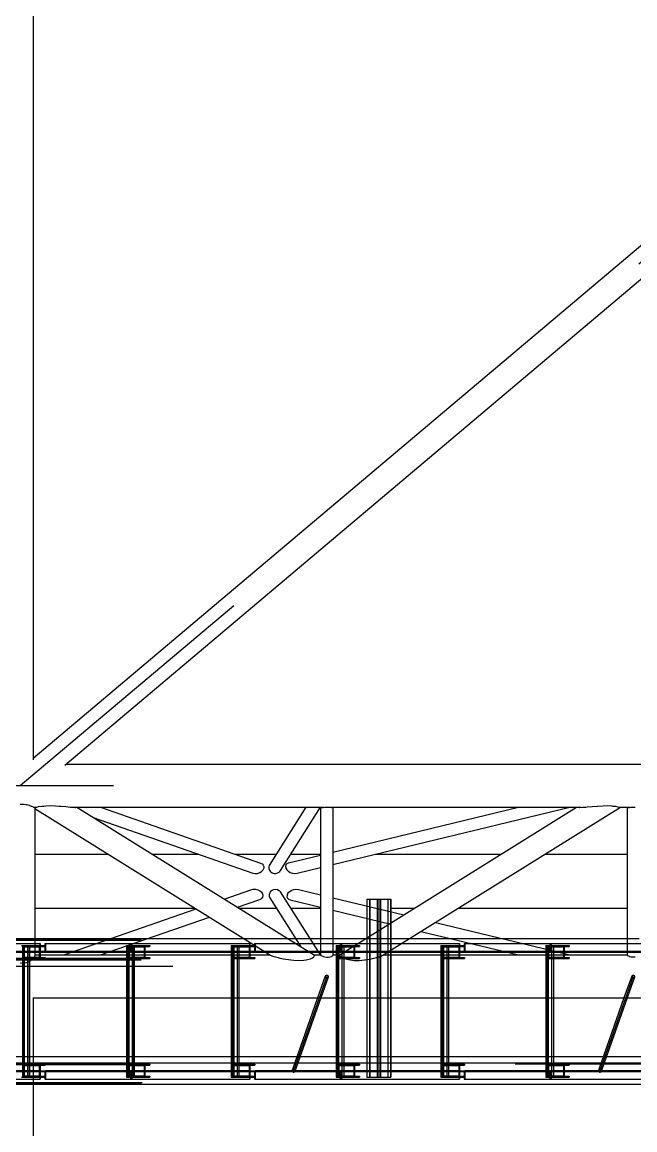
# Model space of a CAD drawing. Header units: millimetres. Extents: x 150209.93 to 150215.05, y 136675.65 to 136679.93.
# Drawn here: x 150213.9636 to 150214.0792, y 136676.4358 to 136676.6449 of the extents above; entities that cross this region are included whole.
import ezdxf

# ---------------------------------------------------------------- set-up
doc = ezdxf.new("R2010")
doc.units = ezdxf.units.MM
doc.header["$LTSCALE"] = 0.25
for name, pattern in [('CENTER', [50.8, 31.75, -6.35, 6.35, -6.35]), ('XKITLINE00', [0]), ('XKITLINE02', [4, 2, -2]), ('XKITLINE03', [6, 3, -1, 1, -1])]:
    doc.linetypes.add(name, pattern=pattern)

# ---------------------------------------------------------------- blocks, each defined once
blk = doc.blocks.new('çatıı')
at = {"color": 8, "linetype": 'CENTER'}
for p, q in [((26903.1, 5810.3), (25173.6, 4350.3)), ((26261.4, 4350.3), (24815.9, 4350.3))]:
    blk.add_line(p, q, dxfattribs=at)
at = {"color": 8, "linetype": 'XKITLINE00'}
for p, q in [((25185.8, 5784.5), (25185.8, 4374.8)), ((25185.8, 4376.5), (26019.4, 5080.3)), ((25215.7, 4369.9), (26038.3, 5064.3)), ((25216.5, 4370.6), (26261.4, 4370.6)), ((25173.6, 4333), (25176.6, 4333.1)), ((25176.6, 4333.1), (25179.2, 4332.7)), ((25179.2, 4332.7), (25179.5, 4332.7)), ((25179.5, 4332.7), (25182.1, 4332)), ((25182.1, 4332), (25184, 4331.2)), ((25184, 4331.2), (25184.3, 4331.1)), ((25184.3, 4331.1), (25185.9, 4330.4)), ((25185.9, 4330.4), (25186.2, 4330.2)), ((25186.2, 4330.2), (25186.9, 4330)), ((25186.9, 4330), (25188.7, 4330.2)), ((25186.9, 4329.9), (25187.2, 4329)), ((25187.2, 4329), (25187.3, 4328.9)), ((25187.3, 4328.9), (25409.7, 4190.4)), ((25187.3, 4328.9), (25187.3, 4189.9)), ((25188.7, 4330.2), (25189.2, 4330.2)), ((25189.2, 4330.2), (25190.9, 4330.7)), ((25190.9, 4330.7), (25194, 4331.1)), ((25194, 4331.1), (25196, 4331.2)), ((25196, 4331.2), (25197.7, 4331.4)), ((25197.7, 4331.4), (25201.9, 4331.6)), ((25201.9, 4331.6), (25206.8, 4331.5)), ((25206.8, 4331.5), (25210.3, 4331.2)), ((25210.3, 4331.2), (25211.8, 4331.1)), ((25211.8, 4331.1), (25216.5, 4330.7)), ((25216.5, 4330.7), (25220.9, 4330.2)), ((25220.9, 4330.2), (25220.9, 4330.2)), ((25220.9, 4330.2), (25224, 4330)), ((25224, 4330), (25225.4, 4329.9)), ((25224.5, 4330), (25460, 4330)), ((25224.9, 4329.9), (25225.1, 4330)), ((25225.1, 4330), (25225.2, 4330)), ((25225.4, 4329.9), (25226, 4329.9)), ((25226, 4329.9), (25226.1, 4330)), ((25226.9, 4330), (25451.1, 4190.3)), ((25249.2, 4330), (25400.1, 4277.4)), ((25443.1, 4330), (25408.5, 4275.2)), ((25456.6, 4330), (25418.8, 4270.3)), ((25457, 4330), (25457, 4190.5)), ((25457.9, 4330), (25458.1, 4329.9)), ((25458.1, 4329.9), (25458.9, 4329.9)), ((25458.4, 4330), (25459.1, 4329.9)), ((25458.9, 4329.9), (25459.3, 4329.9)), ((25459.3, 4329.9), (25460.9, 4330)), ((25460.9, 4330), (25462.7, 4330.1)), ((25462.7, 4330.1), (25464.5, 4330.1)), ((25464.5, 4330.1), (25466, 4330)), ((25466, 4330), (25467.3, 4329.9)), ((25466.7, 4330), (25702.7, 4330)), ((25467.3, 4329.9), (25467.6, 4329.9)), ((25467.4, 4329.9), (25467.7, 4330)), ((25467.6, 4329.9), (25468.1, 4330)), ((25468.1, 4330), (25468.2, 4330)), ((25468.4, 4287.6), (25643.6, 4330)), ((25468.4, 4275.9), (25692.1, 4330)), ((25468.4, 4330), (25468.4, 4190.2)), ((25474.6, 4190.5), (25698.5, 4330)), ((25515.1, 4190.1), (25739.8, 4330)), ((25700.4, 4330), (25701.2, 4329.9)), ((25701.2, 4329.9), (25701.4, 4329.9)), ((25701.4, 4329.9), (25704.3, 4330.1)), ((25701.4, 4330), (25701.9, 4329.9)), ((25704.3, 4330.1), (25707, 4330.2)), ((25707, 4330.2), (25708.3, 4330.4)), ((25708.3, 4330.4), (25713.2, 4330.9)), ((25713.2, 4330.9), (25718, 4331.2)), ((25718, 4331.2), (25718.2, 4331.2)), ((25718.2, 4331.2), (25723.4, 4331.5)), ((25723.4, 4331.5), (25728, 4331.6)), ((25728, 4331.6), (25731.8, 4331.3)), ((25731.8, 4331.3), (25732.4, 4331.2)), ((25732.4, 4331.2), (25735, 4331)), ((25735, 4331), (25737.2, 4330.5)), ((25737.2, 4330.5), (25737.9, 4330.2)), ((25737.9, 4330.2), (25738.8, 4330.1)), ((25738.8, 4330.1), (25739.6, 4329.9)), ((25739.3, 4330), (25749.1, 4330)), ((25739.6, 4329.9), (25739.8, 4330)), ((25746.1, 4330), (25746.1, 4190.5)), ((25747, 4330), (25747.2, 4329.9)), ((25747.2, 4329.9), (25748, 4329.9)), ((25747.5, 4330), (25748.2, 4329.9)), ((25748, 4329.9), (25748.4, 4329.9)), ((25748.4, 4329.9), (25750, 4330)), ((25750, 4330), (25751.8, 4330.1)), ((25751.8, 4330.1), (25753.6, 4330.1)), ((25242.4, 4320.3), (25393, 4267.8)), ((25187.3, 4285.7), (25256.7, 4285.7)), ((25298, 4285.7), (25341.8, 4285.7)), ((25376.5, 4285.7), (25415.1, 4285.7)), ((25400.1, 4277.4), (25401.7, 4276.7)), ((25401.7, 4276.7), (25401.8, 4276.6)), ((25401.8, 4276.6), (25402.9, 4275.5)), ((25425, 4276.6), (25424.2, 4275.7)), ((25425.1, 4276.8), (25425, 4276.6)), ((25425.1, 4276.8), (25426.6, 4277.5)), ((25426.6, 4277.5), (25457, 4284.9)), ((25428.6, 4285.7), (25457, 4285.7)), ((25508.8, 4285.7), (25627.4, 4285.7)), ((25668.7, 4285.7), (25746.1, 4285.7)), ((25393, 4267.8), (25395.2, 4267.5)), ((25395.2, 4267.5), (25397.5, 4267.6)), ((25397.5, 4267.6), (25399.5, 4268.3)), ((25399.5, 4268.3), (25401.3, 4269.4)), ((25401.5, 4269.7), (25401.3, 4269.4)), ((25402.6, 4270.8), (25401.5, 4269.7)), ((25403.3, 4272.4), (25402.6, 4270.8)), ((25402.9, 4275.5), (25403.4, 4274)), ((25403.4, 4274), (25403.3, 4273.3)), ((25403.3, 4273.3), (25403.3, 4272.4)), ((25408.5, 4275.2), (25408.1, 4273.8)), ((25408.1, 4273.8), (25408.1, 4273.3)), ((25408.1, 4273.3), (25408.2, 4272.1)), ((25408.2, 4272.1), (25408.8, 4270.6)), ((25408.8, 4270.6), (25409.4, 4269.7)), ((25409.4, 4269.7), (25409.9, 4269.2)), ((25409.9, 4269.2), (25411.3, 4268.1)), ((25411.3, 4268.1), (25413, 4267.5)), ((25413, 4267.5), (25414.7, 4267.5)), ((25414.7, 4267.5), (25416.4, 4268)), ((25416.4, 4268), (25417.8, 4268.9)), ((25418.4, 4269.7), (25417.8, 4268.9)), ((25418.8, 4270.3), (25418.4, 4269.7)), ((25424.2, 4275.7), (25423.9, 4274.2)), ((25423.9, 4274.2), (25424.1, 4273.3)), ((25424.1, 4273.3), (25424.2, 4272.7)), ((25424.2, 4272.7), (25425.1, 4271)), ((25425.1, 4271), (25426.4, 4269.7)), ((25426.4, 4269.7), (25426.5, 4269.6)), ((25426.5, 4269.6), (25428.2, 4268.4)), ((25428.2, 4268.4), (25430.3, 4267.7)), ((25430.3, 4267.7), (25432.6, 4267.5)), ((25432.6, 4267.5), (25434.7, 4267.8)), ((25434.7, 4267.8), (25457, 4273.1)), ((25366, 4243.3), (25391.2, 4252.1)), ((25391.2, 4252.1), (25393.3, 4252.6)), ((25393.3, 4252.6), (25395.6, 4252.6)), ((25395.6, 4252.6), (25397.8, 4252.1)), ((25397.8, 4252.1), (25399.7, 4251.1)), ((25399.7, 4251.1), (25400.5, 4250.4)), ((25400.5, 4250.4), (25401.2, 4249.8)), ((25401.2, 4249.8), (25402.2, 4248.2)), ((25402.2, 4245.1), (25401.2, 4243.9)), ((25402.2, 4248.2), (25402.4, 4246.8)), ((25402.4, 4246.6), (25402.2, 4245.1)), ((25402.4, 4246.8), (25402.4, 4246.6)), ((25408.9, 4249.2), (25408.4, 4247.6)), ((25408.4, 4247.6), (25408.4, 4246.8)), ((25408.4, 4246.8), (25408.4, 4246.1)), ((25408.4, 4246.1), (25409, 4244.6)), ((25409.7, 4250.4), (25408.9, 4249.2)), ((25409.8, 4250.7), (25409.7, 4250.4)), ((25409.8, 4250.7), (25411.2, 4251.8)), ((25411.2, 4251.8), (25412.8, 4252.5)), ((25412.8, 4252.5), (25414.6, 4252.7)), ((25414.6, 4252.7), (25416.3, 4252.3)), ((25416.3, 4252.3), (25417.8, 4251.5)), ((25417.8, 4251.5), (25418.8, 4250.4)), ((25418.8, 4250.4), (25418.9, 4250.2)), ((25418.9, 4250.2), (25456.6, 4190.6)), ((25425.4, 4246.8), (25425.2, 4245.6)), ((25425.2, 4245.6), (25425.6, 4244.3)), ((25426.1, 4248.8), (25425.4, 4247.1)), ((25425.4, 4247.1), (25425.4, 4246.8)), ((25427.5, 4250.2), (25426.1, 4248.8)), ((25427.5, 4250.2), (25427.8, 4250.4)), ((25427.8, 4250.4), (25429.3, 4251.5)), ((25429.3, 4251.5), (25431.4, 4252.3)), ((25431.4, 4252.3), (25433.7, 4252.7)), ((25433.7, 4252.7), (25436, 4252.5)), ((25436, 4252.5), (25457, 4247.4)), ((25187.3, 4234.9), (25338.3, 4234.9)), ((25378.5, 4235.6), (25399.7, 4243)), ((25379.6, 4234.9), (25415.1, 4234.9)), ((25399.7, 4243), (25400.8, 4243.6)), ((25400.8, 4243.6), (25401.2, 4243.9)), ((25409, 4244.6), (25438.2, 4198.4)), ((25425.6, 4244.3), (25426.3, 4243.6)), ((25426.3, 4243.6), (25426.7, 4243.2)), ((25426.7, 4243.2), (25428.3, 4242.6)), ((25428.3, 4242.6), (25457, 4235.7)), ((25428.6, 4234.9), (25457, 4234.9)), ((25468.4, 4244.6), (25535.5, 4228.4)), ((25523.1, 4234.9), (25545.8, 4234.9)), ((25587.1, 4234.9), (25746.1, 4234.9)), ((25214.6, 4190.6), (25339.6, 4234.1)), ((25249.2, 4190.6), (25352, 4226.4)), ((25468.4, 4232.9), (25521.9, 4220)), ((25565.2, 4221.2), (25692.1, 4190.6)), ((25551.6, 4212.8), (25643.6, 4190.6)), ((25173.6, 4183.1), (25176.6, 4182.9)), ((25176.6, 4182.9), (25179.1, 4183.5)), ((25179.1, 4183.5), (25179.5, 4183.6)), ((25179.5, 4183.6), (25182.1, 4184.6)), ((25182.1, 4184.6), (25184, 4186)), ((25184, 4186), (25184.3, 4186.1)), ((25184.3, 4186.1), (25185.9, 4187.6)), ((25186.2, 4188), (25185.9, 4187.6)), ((25186.9, 4188.9), (25186.2, 4188)), ((25187.1, 4189.5), (25186.9, 4188.9)), ((25187.3, 4189.9), (25187.1, 4189.5)), ((25187.3, 4190.6), (25409.4, 4190.6)), ((25409.7, 4190.4), (25409.8, 4190.4)), ((25409.8, 4190.4), (25410.8, 4189.8)), ((25410.8, 4189.8), (25412, 4189.5)), ((25412, 4189.5), (25413.2, 4189.1)), ((25413.2, 4189.1), (25416.8, 4188.2)), ((25416.8, 4188.2), (25417.5, 4188)), ((25417.5, 4188), (25421.5, 4187.1)), ((25421.5, 4187.1), (25426.5, 4186.3)), ((25426.5, 4186.3), (25429, 4186)), ((25429, 4186), (25431.8, 4185.6)), ((25431.8, 4185.6), (25436.8, 4185.4)), ((25436.8, 4185.4), (25441.1, 4185.6)), ((25441.1, 4185.6), (25443.4, 4186)), ((25443.4, 4186), (25444.6, 4186.2)), ((25444.6, 4186.2), (25447.5, 4187)), ((25447.5, 4187), (25449.3, 4188)), ((25449.3, 4188), (25450.6, 4188.9)), ((25450.8, 4189.5), (25450.6, 4188.9)), ((25450.7, 4190.6), (25457, 4190.6)), ((25450.8, 4189.5), (25451.2, 4189.7)), ((25451.1, 4190.3), (25451.2, 4189.7)), ((25457, 4190.5), (25457.1, 4190.4)), ((25457.1, 4190.4), (25457.3, 4190.2)), ((25457.3, 4190.2), (25458.1, 4189.7)), ((25458.1, 4189.7), (25458.9, 4189.5)), ((25458.9, 4189.5), (25459.3, 4189.3)), ((25459.3, 4189.3), (25460.9, 4188.9)), ((25460.9, 4188.9), (25462.7, 4188.6)), ((25462.7, 4188.6), (25464.5, 4188.6)), ((25464.5, 4188.6), (25466, 4188.9)), ((25466, 4188.9), (25467.3, 4189.3)), ((25467.3, 4189.3), (25467.6, 4189.5)), ((25467.6, 4189.5), (25468.1, 4189.8)), ((25468.4, 4190.2), (25468.1, 4189.8)), ((25468.4, 4190.6), (25474.7, 4190.6)), ((25474.6, 4190.5), (25474.9, 4190.4)), ((25474.9, 4190.4), (25474.9, 4190.2)), ((25474.9, 4190.2), (25475.8, 4189.6)), ((25475.8, 4189.6), (25475.9, 4189.5)), ((25475.9, 4189.5), (25477.1, 4188.7)), ((25477.1, 4188.7), (25478.7, 4188.1)), ((25478.7, 4188.1), (25479.2, 4187.7)), ((25479.2, 4187.7), (25481.7, 4186.7)), ((25481.7, 4186.7), (25484.9, 4186.1)), ((25484.9, 4186.1), (25485.1, 4186)), ((25485.1, 4186), (25488.9, 4185.5)), ((25488.9, 4185.5), (25493.4, 4185.5)), ((25493.4, 4185.5), (25498.3, 4185.9)), ((25498.3, 4185.9), (25499.3, 4186.1)), ((25499.3, 4186.1), (25503.1, 4186.6)), ((25503.1, 4186.6), (25507.6, 4187.5)), ((25507.6, 4187.5), (25509.6, 4188.1)), ((25509.6, 4188.1), (25511.3, 4188.5)), ((25511.3, 4188.5), (25514, 4189.4)), ((25514.2, 4189.5), (25515.1, 4190.1)), ((25515.9, 4190.6), (25746.1, 4190.6)), ((25746.1, 4190.5), (25746.2, 4190.4)), ((25746.2, 4190.4), (25746.4, 4190.2)), ((25746.4, 4190.2), (25747.2, 4189.8)), ((25747.2, 4189.8), (25748, 4189.5)), ((25748, 4189.5), (25748.4, 4189.3)), ((25748.4, 4189.3), (25750, 4188.9)), ((25750, 4188.9), (25751.8, 4188.7)), ((25751.8, 4188.7), (25753.6, 4188.7)), ((25185.5, 4150), (26261.3, 4150)), ((25185.8, 4150), (25185.8, 2729.5))]:
    blk.add_line(p, q, dxfattribs=at)
at = {"color": 116, "linetype": 'XKITLINE02', "true_color": 0x136734}
for p, q in [((25500.5, 4243.4), (25503.3, 4243.4)), ((25500.5, 4243.4), (25500.5, 4225.2)), ((25500.7, 4243.4), (25500.7, 4225.1)), ((25503.2, 4236.2), (25503.2, 4224.5)), ((25503.3, 4236.2), (25503.3, 4224.5)), ((25510.2, 4243.4), (25510.2, 4075.4)), ((25510.9, 4243.4), (25510.9, 4075.4)), ((25512.8, 4243.4), (25512.8, 4075.4)), ((25513.4, 4243.4), (25513.4, 4075.4)), ((25520.3, 4243.4), (25520.3, 4075.4)), ((25520.4, 4243.4), (25520.4, 4075.4)), ((25523, 4243.4), (25523, 4075.4)), ((25523.1, 4231.4), (25523.1, 4150)), ((24787.7, 4206.1), (26118.9, 4206.1)), ((24787.7, 4205.2), (26131.7, 4205.2)), ((24788.5, 4204.7), (26133.2, 4204.7)), ((25160, 4206.1), (25187.3, 4206.1)), ((25259.1, 4206.1), (25293.7, 4206.1)), ((25384.6, 4206.1), (25425.8, 4206.1)), ((25433.3, 4206.1), (25446.8, 4206.1)), ((25457, 4206.1), (25468.4, 4206.1)), ((25499.5, 4206.1), (25540.8, 4206.1)), ((25500.5, 4206.7), (25500.5, 4150)), ((25500.7, 4206.8), (25500.7, 4150)), ((25503.2, 4208.3), (25503.2, 4150)), ((25503.3, 4208.4), (25503.3, 4150)), ((25579.5, 4206.1), (25627.9, 4206.1)), ((25746.1, 4206.1), (25757.5, 4206.1)), ((25080.5, 4193.4), (25196.9, 4193.4)), ((25081, 4201.4), (25192.5, 4201.4)), ((25081, 4194.2), (25196.9, 4194.2)), ((25088.1, 4193.4), (25192, 4193.4)), ((25174.9, 4199.4), (25182.2, 4199.4)), ((25175.8, 4199.4), (25175.8, 4075.4)), ((25176.7, 4199.4), (25176.7, 4075.4)), ((25176.7, 4199.4), (25197.1, 4199.4)), ((25176.7, 4199.4), (25176.7, 4187.4)), ((25177.3, 4199.4), (25177.3, 4075.4)), ((25177.4, 4198.3), (25182.2, 4198.7)), ((25177.4, 4198.3), (25177.4, 4188.4)), ((25177.4, 4198.3), (25192.3, 4198.3)), ((25180.4, 4199.4), (25180.4, 4075.4)), ((25180.5, 4199.4), (25180.5, 4075.4)), ((25182.1, 4199.4), (25182.1, 4075.4)), ((25182.2, 4199.4), (25182.2, 4075.4)), ((25182.2, 4199.4), (25182.2, 4198.7)), ((25182.2, 4198.7), (25197.1, 4198.7)), ((25190.9, 4194.2), (25190.9, 4193.4)), ((25190.9, 4194.2), (25196.8, 4194.2)), ((25190.9, 4194.2), (25277.7, 4194.2)), ((25190.9, 4193.4), (25197.4, 4193.4)), ((25190.9, 4193.4), (25278.3, 4193.4)), ((25191.6, 4199.4), (25191.6, 4187.4)), ((25192, 4201.4), (25192, 4193.4)), ((25192.3, 4198.3), (25197.1, 4198.7)), ((25192.3, 4198.3), (25192.3, 4188.4)), ((25192.5, 4201.4), (25192.5, 4194.2)), ((25196.8, 4201.4), (25196.8, 4194.2)), ((25196.8, 4201.4), (25197.4, 4201.4)), ((25196.8, 4201.4), (25278.3, 4201.4)), ((25196.9, 4194.2), (25196.9, 4193.4)), ((25197.1, 4199.4), (25197.1, 4198.7)), ((25197.4, 4201.4), (25197.4, 4193.4)), ((25271.8, 4194.2), (25271.8, 4193.4)), ((25273.8, 4199.4), (25281, 4199.4)), ((25273.8, 4199.4), (25273.8, 4150)), ((25274.7, 4199.4), (25274.7, 4075.4)), ((25275.6, 4199.4), (25275.6, 4150)), ((25275.6, 4199.4), (25295.9, 4199.4)), ((25275.6, 4199.4), (25275.6, 4187.4)), ((25276.1, 4199.4), (25276.1, 4075.4)), ((25276.3, 4198.3), (25281, 4198.7)), ((25276.3, 4198.3), (25276.3, 4188.4)), ((25276.3, 4198.3), (25291.2, 4198.3)), ((25277.7, 4201.4), (25277.7, 4194.2)), ((25278.3, 4201.4), (25278.3, 4193.4)), ((25278.3, 4201.4), (25278.8, 4201.4)), ((25278.3, 4201.4), (25278.3, 4193.4)), ((25278.3, 4201.4), (25390.3, 4201.4)), ((25278.3, 4193.4), (25283.2, 4193.4)), ((25278.3, 4193.4), (25394.7, 4193.4)), ((25278.8, 4201.4), (25278.8, 4194.2)), ((25278.8, 4194.2), (25283.2, 4194.2)), ((25278.8, 4194.2), (25394.7, 4194.2)), ((25279.3, 4199.4), (25279.3, 4075.4)), ((25279.4, 4199.4), (25279.4, 4075.4)), ((25280.9, 4199.4), (25280.9, 4075.4)), ((25281, 4199.4), (25281, 4150)), ((25281, 4199.4), (25281, 4198.7)), ((25281, 4198.7), (25295.9, 4198.7)), ((25283.2, 4194.2), (25283.2, 4193.4)), ((25290.5, 4199.4), (25290.5, 4187.4)), ((25291.2, 4198.3), (25295.9, 4198.7)), ((25291.2, 4198.3), (25291.2, 4188.4)), ((25295.9, 4199.4), (25295.9, 4198.7)), ((25372.7, 4199.4), (25379.9, 4199.4)), ((25372.7, 4199.4), (25372.7, 4150)), ((25373.6, 4199.4), (25373.6, 4075.4)), ((25374.5, 4199.4), (25374.5, 4150)), ((25374.5, 4199.4), (25394.8, 4199.4)), ((25374.5, 4199.4), (25374.5, 4187.4)), ((25375, 4199.4), (25375, 4075.4)), ((25375.2, 4198.3), (25379.9, 4198.7)), ((25375.2, 4198.3), (25375.2, 4188.4)), ((25375.2, 4198.3), (25390.1, 4198.3)), ((25378.1, 4199.4), (25378.1, 4075.4)), ((25378.2, 4199.4), (25378.2, 4075.4)), ((25379.8, 4199.4), (25379.8, 4075.4)), ((25379.9, 4199.4), (25379.9, 4150)), ((25379.9, 4199.4), (25379.9, 4198.7)), ((25379.9, 4198.7), (25394.8, 4198.7)), ((25388.6, 4194.2), (25388.6, 4193.4)), ((25388.6, 4194.2), (25403.7, 4194.2)), ((25388.6, 4194.2), (25475.4, 4194.2)), ((25388.6, 4193.4), (25405.1, 4193.4)), ((25389.4, 4199.4), (25389.4, 4187.4)), ((25389.8, 4201.4), (25389.8, 4193.4)), ((25390.1, 4198.3), (25394.8, 4198.7)), ((25390.1, 4198.3), (25390.1, 4188.4)), ((25390.3, 4201.4), (25390.3, 4194.2)), ((25394.5, 4201.4), (25394.5, 4194.2)), ((25394.5, 4201.4), (25395.2, 4201.4)), ((25394.5, 4201.4), (25476.1, 4201.4)), ((25394.7, 4194.2), (25394.7, 4193.4)), ((25394.8, 4199.4), (25394.8, 4198.7)), ((25395.2, 4201.4), (25395.2, 4193.4)), ((25405, 4193.4), (25476.1, 4193.4)), ((25469.5, 4194.2), (25469.5, 4193.4)), ((25471.6, 4199.4), (25478.8, 4199.4)), ((25471.6, 4199.4), (25471.6, 4150)), ((25472.4, 4199.4), (25472.4, 4075.4)), ((25473.4, 4199.4), (25473.4, 4150)), ((25473.4, 4199.4), (25493.7, 4199.4)), ((25473.4, 4199.4), (25473.4, 4187.4)), ((25473.9, 4199.4), (25473.9, 4075.4)), ((25474.1, 4198.3), (25478.8, 4198.7)), ((25474.1, 4198.3), (25474.1, 4188.4)), ((25474.1, 4198.3), (25489, 4198.3)), ((25475.4, 4201.4), (25475.4, 4194.2)), ((25476.1, 4201.4), (25476.6, 4201.4)), ((25476.1, 4201.4), (25476.1, 4193.4)), ((25476.1, 4201.4), (25588, 4201.4)), ((25476.1, 4201.4), (25476.1, 4193.4)), ((25476.1, 4193.4), (25481, 4193.4)), ((25476.1, 4193.4), (25592.5, 4193.4)), ((25476.6, 4201.4), (25476.6, 4194.2)), ((25476.6, 4194.2), (25481, 4194.2)), ((25476.6, 4194.2), (25592.5, 4194.2)), ((25477, 4199.4), (25477, 4075.4)), ((25477.1, 4199.4), (25477.1, 4075.4)), ((25478.7, 4199.4), (25478.7, 4075.4)), ((25478.8, 4199.4), (25478.8, 4150)), ((25478.8, 4199.4), (25478.8, 4198.7)), ((25478.8, 4198.7), (25493.7, 4198.7)), ((25481, 4194.2), (25481, 4193.4)), ((25488.3, 4199.4), (25488.3, 4187.4)), ((25489, 4198.3), (25493.7, 4198.7)), ((25489, 4198.3), (25489, 4188.4)), ((25493.7, 4199.4), (25493.7, 4198.7)), ((25570.5, 4199.4), (25577.7, 4199.4)), ((25570.5, 4199.4), (25570.5, 4150)), ((25571.3, 4199.4), (25571.3, 4075.4)), ((25572.3, 4199.4), (25572.3, 4150)), ((25572.3, 4199.4), (25592.6, 4199.4)), ((25572.3, 4199.4), (25572.3, 4187.4)), ((25572.8, 4199.4), (25572.8, 4075.4)), ((25573, 4198.3), (25577.7, 4198.7)), ((25573, 4198.3), (25573, 4188.4)), ((25573, 4198.3), (25587.9, 4198.3)), ((25575.9, 4199.4), (25575.9, 4075.4)), ((25576, 4199.4), (25576, 4075.4)), ((25577.6, 4199.4), (25577.6, 4075.4)), ((25577.7, 4199.4), (25577.7, 4150)), ((25577.7, 4199.4), (25577.7, 4198.7)), ((25577.7, 4198.7), (25592.6, 4198.7)), ((25586.4, 4194.2), (25586.4, 4193.4)), ((25586.4, 4194.2), (25592.3, 4194.2)), ((25586.4, 4194.2), (25673.2, 4194.2)), ((25586.4, 4193.4), (25593, 4193.4)), ((25586.4, 4193.4), (25673.9, 4193.4)), ((25587.2, 4199.4), (25587.2, 4187.4)), ((25587.6, 4201.4), (25587.6, 4193.4)), ((25587.9, 4198.3), (25592.6, 4198.7)), ((25587.9, 4198.3), (25587.9, 4188.4)), ((25588, 4201.4), (25588, 4194.2)), ((25592.3, 4201.4), (25592.3, 4194.2)), ((25592.3, 4201.4), (25593, 4201.4)), ((25592.3, 4201.4), (25673.9, 4201.4)), ((25592.5, 4194.2), (25592.5, 4193.4)), ((25592.6, 4199.4), (25592.6, 4198.7)), ((25593, 4201.4), (25593, 4193.4)), ((25667.3, 4194.2), (25667.3, 4193.4)), ((25669.4, 4199.4), (25676.6, 4199.4)), ((25669.4, 4199.4), (25669.4, 4150)), ((25670.2, 4199.4), (25670.2, 4075.4)), ((25671.1, 4199.4), (25671.1, 4150)), ((25671.1, 4199.4), (25691.5, 4199.4)), ((25671.1, 4199.4), (25671.1, 4187.4)), ((25671.7, 4199.4), (25671.7, 4075.4)), ((25671.8, 4198.3), (25676.6, 4198.7)), ((25671.8, 4198.3), (25671.8, 4188.4)), ((25671.8, 4198.3), (25686.7, 4198.3)), ((25673.2, 4201.4), (25673.2, 4194.2)), ((25673.8, 4201.4), (25674.3, 4201.4)), ((25673.8, 4201.4), (25673.8, 4193.4)), ((25673.8, 4201.4), (25785.8, 4201.4)), ((25673.8, 4193.4), (25678.8, 4193.4)), ((25673.9, 4201.4), (25673.9, 4193.4)), ((25674.3, 4201.4), (25674.3, 4194.2)), ((25674.3, 4194.2), (25678.8, 4194.2)), ((25674.3, 4194.2), (25790.2, 4194.2)), ((25674.8, 4199.4), (25674.8, 4075.4)), ((25674.9, 4199.4), (25674.9, 4075.4)), ((25675.3, 4193.4), (25790.2, 4193.4)), ((25676.5, 4199.4), (25676.5, 4075.4)), ((25676.6, 4199.4), (25676.6, 4150)), ((25676.6, 4199.4), (25676.6, 4198.7)), ((25676.6, 4198.7), (25691.5, 4198.7)), ((25678.8, 4194.2), (25678.8, 4193.4)), ((25686, 4199.4), (25686, 4187.4)), ((25686.7, 4198.3), (25691.5, 4198.7)), ((25686.7, 4198.3), (25686.7, 4188.4)), ((25691.5, 4199.4), (25691.5, 4198.7)), ((24776.2, 4187.4), (26143.4, 4187.4)), ((24776.4, 4186.5), (26143.3, 4186.5)), ((24787.7, 4186.9), (26150.7, 4186.9)), ((24787.7, 4186.1), (26152.7, 4186.1)), ((24788.5, 4187.5), (26151.1, 4187.5)), ((24788.6, 4187.4), (26143.4, 4187.4)), ((25176.7, 4187.4), (25197.1, 4187.4)), ((25177.4, 4188.4), (25182.2, 4188.1)), ((25177.4, 4188.4), (25192.3, 4188.4)), ((25182.2, 4188.1), (25182.2, 4187.4)), ((25182.2, 4188.1), (25197.1, 4188.1)), ((25192.3, 4188.4), (25197.1, 4188.1)), ((25197.1, 4188.1), (25197.1, 4187.4)), ((25275.6, 4187.4), (25295.9, 4187.4)), ((25276.3, 4188.4), (25281, 4188.1)), ((25276.3, 4188.4), (25291.2, 4188.4)), ((25281, 4188.1), (25281, 4187.4)), ((25281, 4188.1), (25295.9, 4188.1)), ((25291.2, 4188.4), (25295.9, 4188.1)), ((25295.9, 4188.1), (25295.9, 4187.4)), ((25374.5, 4187.4), (25394.8, 4187.4)), ((25375.2, 4188.4), (25379.9, 4188.1)), ((25375.2, 4188.4), (25390.1, 4188.4)), ((25379.9, 4188.1), (25379.9, 4187.4)), ((25379.9, 4188.1), (25394.8, 4188.1)), ((25390.1, 4188.4), (25394.8, 4188.1)), ((25394.8, 4188.1), (25394.8, 4187.4)), ((25473.4, 4187.4), (25493.7, 4187.4)), ((25474.1, 4188.4), (25478.8, 4188.1)), ((25474.1, 4188.4), (25489, 4188.4)), ((25478.8, 4188.1), (25478.8, 4187.4)), ((25478.8, 4188.1), (25493.7, 4188.1)), ((25489, 4188.4), (25493.7, 4188.1)), ((25493.7, 4188.1), (25493.7, 4187.4)), ((25572.3, 4187.4), (25592.6, 4187.4)), ((25573, 4188.4), (25577.7, 4188.1)), ((25573, 4188.4), (25587.9, 4188.4)), ((25577.7, 4188.1), (25577.7, 4187.4)), ((25577.7, 4188.1), (25592.6, 4188.1)), ((25587.9, 4188.4), (25592.6, 4188.1)), ((25592.6, 4188.1), (25592.6, 4187.4)), ((25671.1, 4187.4), (25691.5, 4187.4)), ((25671.8, 4188.4), (25676.6, 4188.1)), ((25671.8, 4188.4), (25686.7, 4188.4)), ((25676.6, 4188.1), (25676.6, 4187.4)), ((25676.6, 4188.1), (25691.5, 4188.1)), ((25686.7, 4188.4), (25691.5, 4188.1)), ((25691.5, 4188.1), (25691.5, 4187.4)), ((24776.2, 4179.9), (26143.4, 4179.9)), ((24817.5, 4179.9), (26143.4, 4179.9)), ((25461.3, 4170.7), (25454, 4150)), ((25464.1, 4169.8), (25457.1, 4150)), ((25461.7, 4171.3), (25461.3, 4170.7)), ((25461.3, 4170.7), (25461.3, 4170)), ((25461.3, 4170), (25461.6, 4169.4)), ((25461.6, 4169.4), (25462.3, 4169)), ((25461.7, 4171.3), (25462.4, 4171.6)), ((25462.3, 4169), (25463, 4168.9)), ((25462.4, 4171.6), (25463.1, 4171.6)), ((25463, 4168.9), (25463.7, 4169.2)), ((25463.1, 4171.6), (25463.8, 4171.2)), ((25464.1, 4169.8), (25463.7, 4169.2)), ((25463.8, 4171.2), (25464.1, 4170.5)), ((25464.1, 4170.5), (25464.1, 4169.8)), ((25750.4, 4170.7), (25743, 4150)), ((25753.2, 4169.8), (25746.2, 4150)), ((25750.4, 4170.7), (25750.3, 4170)), ((25750.3, 4170), (25750.7, 4169.4)), ((25750.8, 4171.3), (25750.4, 4170.7)), ((25750.7, 4169.4), (25751.4, 4169)), ((25750.8, 4171.3), (25751.4, 4171.6)), ((25751.4, 4171.6), (25752.2, 4171.6)), ((25751.4, 4169), (25752.1, 4168.9)), ((25752.1, 4168.9), (25752.8, 4169.2)), ((25752.2, 4171.6), (25752.9, 4171.2)), ((25753.2, 4169.8), (25752.8, 4169.2)), ((25752.9, 4171.2), (25753.2, 4170.5)), ((25753.2, 4170.5), (25753.2, 4169.8)), ((24776.2, 4094.9), (26015.9, 4094.9)), ((24776.4, 4088.2), (26143.3, 4088.2)), ((24787.7, 4088.7), (26013.7, 4088.7)), ((25161.4, 4094.9), (25185.8, 4094.9)), ((25161.4, 4088.7), (25185.8, 4088.7)), ((25273.8, 4094.9), (25273.8, 4075.4)), ((25275.6, 4094.9), (25275.6, 4075.4)), ((25281, 4094.9), (25281, 4075.4)), ((25372.7, 4094.9), (25372.7, 4075.4)), ((25374.5, 4094.9), (25374.5, 4075.4)), ((25379.9, 4094.9), (25379.9, 4075.4)), ((25432.4, 4088.7), (25435.6, 4088.7)), ((25434.6, 4094.9), (25437.8, 4094.9)), ((25471.6, 4094.9), (25471.6, 4075.4)), ((25473.4, 4094.9), (25473.4, 4075.4)), ((25478.8, 4094.9), (25478.8, 4075.4)), ((25500.5, 4094.9), (25500.5, 4075.4)), ((25500.7, 4094.9), (25500.7, 4075.4)), ((25503.2, 4094.9), (25503.2, 4075.4)), ((25503.3, 4094.9), (25503.3, 4075.4)), ((25523.1, 4094.9), (25523.1, 4075.4)), ((25570.5, 4094.9), (25570.5, 4075.4)), ((25572.3, 4094.9), (25572.3, 4075.4)), ((25577.7, 4094.9), (25577.7, 4075.4)), ((25669.4, 4094.9), (25669.4, 4075.4)), ((25671.1, 4094.9), (25671.1, 4075.4)), ((25676.6, 4094.9), (25676.6, 4075.4)), ((25721.5, 4088.7), (25724.6, 4088.7)), ((25723.6, 4094.9), (25726.8, 4094.9)), ((24776.2, 4087.4), (26143.4, 4087.4)), ((24787.7, 4087.8), (26149.1, 4087.8)), ((24788.5, 4087.3), (26149.6, 4087.3)), ((25080.5, 4081.4), (25196.9, 4081.4)), ((25081, 4080.6), (25196.9, 4080.6)), ((25176.7, 4087.4), (25197.1, 4087.4)), ((25176.7, 4087.4), (25176.7, 4075.4)), ((25177.4, 4086.3), (25182.2, 4086.7)), ((25177.4, 4086.3), (25177.4, 4076.4)), ((25177.4, 4086.3), (25192.3, 4086.3)), ((25182.2, 4087.4), (25182.2, 4086.7)), ((25182.2, 4086.7), (25197.1, 4086.7)), ((25182.7, 4087.4), (25197.1, 4087.4)), ((25190.9, 4081.4), (25278.3, 4081.4)), ((25190.9, 4081.4), (25190.9, 4080.6)), ((25190.9, 4080.6), (25277.7, 4080.6)), ((25191.6, 4087.4), (25191.6, 4075.4)), ((25192, 4081.4), (25196.9, 4081.4)), ((25192, 4081.4), (25192, 4073.4)), ((25192.3, 4086.3), (25197.1, 4086.7)), ((25192.3, 4086.3), (25192.3, 4076.4)), ((25192.5, 4080.6), (25196.9, 4080.6)), ((25192.5, 4080.6), (25192.5, 4073.4)), ((25196.8, 4080.6), (25196.8, 4073.4)), ((25196.9, 4081.4), (25196.9, 4080.6)), ((25197.1, 4087.4), (25197.1, 4086.7)), ((25197.4, 4081.4), (25197.4, 4073.4)), ((25271.8, 4081.4), (25278.3, 4081.4)), ((25271.8, 4081.4), (25271.8, 4080.6)), ((25271.8, 4080.6), (25277.7, 4080.6)), ((25275.6, 4087.4), (25295.9, 4087.4)), ((25275.6, 4087.4), (25275.6, 4075.4)), ((25276.3, 4086.3), (25281, 4086.7)), ((25276.3, 4086.3), (25276.3, 4076.4)), ((25276.3, 4086.3), (25291.2, 4086.3)), ((25277.7, 4080.6), (25277.7, 4073.4)), ((25278.3, 4081.4), (25278.3, 4073.4)), ((25278.3, 4081.4), (25394.7, 4081.4)), ((25278.3, 4081.4), (25278.3, 4073.4)), ((25278.8, 4080.6), (25394.7, 4080.6)), ((25278.8, 4080.6), (25278.8, 4073.4)), ((25281, 4087.4), (25281, 4086.7)), ((25281, 4086.7), (25295.9, 4086.7)), ((25283.2, 4081.4), (25283.2, 4080.6)), ((25290.5, 4087.4), (25290.5, 4075.4)), ((25291.2, 4086.3), (25295.9, 4086.7)), ((25291.2, 4086.3), (25291.2, 4076.4)), ((25295.9, 4087.4), (25295.9, 4086.7)), ((25374.5, 4087.4), (25394.8, 4087.4)), ((25374.5, 4087.4), (25374.5, 4075.4)), ((25375.2, 4086.3), (25379.9, 4086.7)), ((25375.2, 4086.3), (25375.2, 4076.4)), ((25375.2, 4086.3), (25390.1, 4086.3)), ((25379.9, 4087.4), (25379.9, 4086.7)), ((25379.9, 4086.7), (25394.8, 4086.7)), ((25388.6, 4081.4), (25476.1, 4081.4)), ((25388.6, 4081.4), (25388.6, 4080.6)), ((25388.6, 4080.6), (25475.4, 4080.6)), ((25389.4, 4087.4), (25389.4, 4075.4)), ((25389.8, 4081.4), (25394.7, 4081.4)), ((25389.8, 4081.4), (25389.8, 4073.4)), ((25390.1, 4086.3), (25394.8, 4086.7)), ((25390.1, 4086.3), (25390.1, 4076.4)), ((25390.3, 4080.6), (25394.7, 4080.6)), ((25390.3, 4080.6), (25390.3, 4073.4)), ((25394.5, 4080.6), (25394.5, 4073.4)), ((25394.7, 4081.4), (25394.7, 4080.6)), ((25394.8, 4087.4), (25394.8, 4086.7)), ((25395.2, 4081.4), (25395.2, 4073.4)), ((25430.6, 4083.5), (25430, 4081.9)), ((25430.4, 4082.4), (25430, 4081.9)), ((25430, 4081.9), (25430, 4081.2)), ((25430, 4081.2), (25430.4, 4080.5)), ((25430.4, 4082.4), (25431.1, 4082.8)), ((25430.4, 4080.5), (25431, 4080.1)), ((25431, 4080.1), (25431.8, 4080)), ((25431.1, 4082.8), (25431.9, 4082.7)), ((25431.8, 4080), (25432.5, 4080.3)), ((25431.9, 4082.7), (25432.5, 4082.3)), ((25432.5, 4082.3), (25432.9, 4081.6)), ((25432.9, 4080.9), (25432.5, 4080.3)), ((25433.4, 4082.4), (25432.9, 4080.9)), ((25432.9, 4081.6), (25432.9, 4080.9)), ((25469.5, 4081.4), (25476.1, 4081.4)), ((25469.5, 4081.4), (25469.5, 4080.6)), ((25469.5, 4080.6), (25475.4, 4080.6)), ((25473.4, 4087.4), (25493.7, 4087.4)), ((25473.4, 4087.4), (25473.4, 4075.4)), ((25474.1, 4086.3), (25478.8, 4086.7)), ((25474.1, 4086.3), (25474.1, 4076.4)), ((25474.1, 4086.3), (25489, 4086.3)), ((25475.4, 4080.6), (25475.4, 4073.4)), ((25476.1, 4081.4), (25592.5, 4081.4)), ((25476.1, 4081.4), (25476.1, 4073.4)), ((25476.1, 4081.4), (25476.1, 4073.4)), ((25476.6, 4080.6), (25592.5, 4080.6)), ((25476.6, 4080.6), (25476.6, 4073.4)), ((25478.8, 4087.4), (25478.8, 4086.7)), ((25478.8, 4086.7), (25493.7, 4086.7)), ((25481, 4081.4), (25481, 4080.6)), ((25488.3, 4087.4), (25488.3, 4075.4)), ((25489, 4086.3), (25493.7, 4086.7)), ((25489, 4086.3), (25489, 4076.4)), ((25493.7, 4087.4), (25493.7, 4086.7)), ((25572.3, 4087.4), (25592.6, 4087.4)), ((25572.3, 4087.4), (25572.3, 4075.4)), ((25573, 4086.3), (25577.7, 4086.7)), ((25573, 4086.3), (25573, 4076.4)), ((25573, 4086.3), (25587.9, 4086.3)), ((25577.7, 4087.4), (25577.7, 4086.7)), ((25577.7, 4086.7), (25592.6, 4086.7)), ((25586.4, 4081.4), (25673.9, 4081.4)), ((25586.4, 4081.4), (25586.4, 4080.6)), ((25586.4, 4080.6), (25673.2, 4080.6)), ((25587.2, 4087.4), (25587.2, 4075.4)), ((25587.6, 4081.4), (25592.5, 4081.4)), ((25587.6, 4081.4), (25587.6, 4073.4)), ((25587.9, 4086.3), (25592.6, 4086.7)), ((25587.9, 4086.3), (25587.9, 4076.4)), ((25588, 4080.6), (25592.5, 4080.6)), ((25588, 4080.6), (25588, 4073.4)), ((25592.3, 4080.6), (25592.3, 4073.4)), ((25592.5, 4081.4), (25592.5, 4080.6)), ((25592.6, 4087.4), (25592.6, 4086.7)), ((25593, 4081.4), (25593, 4073.4)), ((25667.3, 4081.4), (25673.9, 4081.4)), ((25667.3, 4081.4), (25667.3, 4080.6)), ((25667.3, 4080.6), (25673.2, 4080.6)), ((25671.1, 4087.4), (25691.5, 4087.4)), ((25671.1, 4087.4), (25671.1, 4075.4)), ((25671.8, 4086.3), (25676.6, 4086.7)), ((25671.8, 4086.3), (25671.8, 4076.4)), ((25671.8, 4086.3), (25686.7, 4086.3)), ((25673.2, 4080.6), (25673.2, 4073.4)), ((25673.8, 4081.4), (25790.2, 4081.4)), ((25673.8, 4081.4), (25673.8, 4073.4)), ((25673.9, 4081.4), (25673.9, 4073.4)), ((25674.3, 4080.6), (25790.2, 4080.6)), ((25674.3, 4080.6), (25674.3, 4073.4)), ((25676.6, 4087.4), (25676.6, 4086.7)), ((25676.6, 4086.7), (25691.5, 4086.7)), ((25678.8, 4081.4), (25678.8, 4080.6)), ((25686, 4087.4), (25686, 4075.4)), ((25686.7, 4086.3), (25691.5, 4086.7)), ((25686.7, 4086.3), (25686.7, 4076.4)), ((25691.5, 4087.4), (25691.5, 4086.7)), ((25719.1, 4081.9), (25719, 4081.2)), ((25719, 4081.2), (25719.4, 4080.5)), ((25719.6, 4083.5), (25719.1, 4081.9)), ((25719.5, 4082.4), (25719.1, 4081.9)), ((25719.4, 4080.5), (25720.1, 4080.1)), ((25719.5, 4082.4), (25720.1, 4082.8)), ((25720.1, 4082.8), (25720.9, 4082.7)), ((25720.1, 4080.1), (25720.8, 4080)), ((25720.8, 4080), (25721.5, 4080.3)), ((25720.9, 4082.7), (25721.6, 4082.3)), ((25721.9, 4080.9), (25721.5, 4080.3)), ((25721.6, 4082.3), (25721.9, 4081.6)), ((25722.4, 4082.4), (25721.9, 4080.9)), ((25721.9, 4081.6), (25721.9, 4080.9)), ((24787.7, 4069.5), (26149.1, 4069.5)), ((24788.5, 4070.1), (26149.6, 4070.1)), ((25080.5, 4073.4), (25192.5, 4073.4)), ((25161.4, 4068.7), (25185.8, 4068.7)), ((25174.9, 4075.4), (25182.2, 4075.4)), ((25176.7, 4075.4), (25197.1, 4075.4)), ((25177.4, 4076.4), (25182.2, 4076.1)), ((25177.4, 4076.4), (25192.3, 4076.4)), ((25182.2, 4076.1), (25182.2, 4075.4)), ((25182.2, 4076.1), (25197.1, 4076.1)), ((25192, 4073.4), (25192.5, 4073.4)), ((25192.3, 4076.4), (25197.1, 4076.1)), ((25196.8, 4073.4), (25278.3, 4073.4)), ((25197.1, 4076.1), (25197.1, 4075.4)), ((25273.8, 4075.4), (25281, 4075.4)), ((25275.6, 4075.4), (25295.9, 4075.4)), ((25276.3, 4076.4), (25281, 4076.1)), ((25276.3, 4076.4), (25291.2, 4076.4)), ((25277.7, 4073.4), (25278.3, 4073.4)), ((25278.3, 4073.4), (25390.3, 4073.4)), ((25281, 4076.1), (25281, 4075.4)), ((25281, 4076.1), (25295.9, 4076.1)), ((25291.2, 4076.4), (25295.9, 4076.1)), ((25295.9, 4076.1), (25295.9, 4075.4)), ((25372.7, 4075.4), (25379.9, 4075.4)), ((25374.5, 4075.4), (25394.8, 4075.4)), ((25375.2, 4076.4), (25379.9, 4076.1)), ((25375.2, 4076.4), (25390.1, 4076.4)), ((25379.9, 4076.1), (25379.9, 4075.4)), ((25379.9, 4076.1), (25394.8, 4076.1)), ((25389.8, 4073.4), (25390.3, 4073.4)), ((25390.1, 4076.4), (25394.8, 4076.1)), ((25394.5, 4073.4), (25476.1, 4073.4)), ((25394.8, 4076.1), (25394.8, 4075.4)), ((25471.6, 4075.4), (25478.8, 4075.4)), ((25473.4, 4075.4), (25493.7, 4075.4)), ((25474.1, 4076.4), (25478.8, 4076.1)), ((25474.1, 4076.4), (25489, 4076.4)), ((25475.4, 4073.4), (25476.1, 4073.4)), ((25476.1, 4073.4), (25588, 4073.4)), ((25478.8, 4076.1), (25478.8, 4075.4)), ((25478.8, 4076.1), (25493.7, 4076.1)), ((25489, 4076.4), (25493.7, 4076.1)), ((25493.7, 4076.1), (25493.7, 4075.4)), ((25500.5, 4075.4), (25523.1, 4075.4)), ((25570.5, 4075.4), (25577.7, 4075.4)), ((25572.3, 4075.4), (25592.6, 4075.4)), ((25573, 4076.4), (25577.7, 4076.1)), ((25573, 4076.4), (25587.9, 4076.4)), ((25577.7, 4076.1), (25577.7, 4075.4)), ((25577.7, 4076.1), (25592.6, 4076.1)), ((25587.6, 4073.4), (25588, 4073.4)), ((25587.9, 4076.4), (25592.6, 4076.1)), ((25592.3, 4073.4), (25673.9, 4073.4)), ((25592.6, 4076.1), (25592.6, 4075.4)), ((25669.4, 4075.4), (25676.6, 4075.4)), ((25671.1, 4075.4), (25691.5, 4075.4)), ((25671.8, 4076.4), (25676.6, 4076.1)), ((25671.8, 4076.4), (25686.7, 4076.4)), ((25673.2, 4073.4), (25673.9, 4073.4)), ((25673.8, 4073.4), (25785.8, 4073.4)), ((25676.6, 4076.1), (25676.6, 4075.4)), ((25676.6, 4076.1), (25691.5, 4076.1)), ((25686.7, 4076.4), (25691.5, 4076.1)), ((25691.5, 4076.1), (25691.5, 4075.4))]:
    blk.add_line(p, q, dxfattribs=at)
at = {"color": 7, "linetype": 'XKITLINE00'}
for p, q in [((25503.2, 4243.4), (25523.1, 4243.4)), ((25503.2, 4243.4), (25503.2, 4236.2)), ((25503.3, 4243.4), (25503.3, 4236.2)), ((25523.1, 4243.4), (25523.1, 4231.4)), ((25500.5, 4225.2), (25500.5, 4206.7)), ((25500.7, 4225.1), (25500.7, 4206.8)), ((25503.2, 4224.5), (25503.2, 4208.3)), ((25503.3, 4224.5), (25503.3, 4208.4)), ((25187.3, 4206.1), (25259.1, 4206.1)), ((25293.7, 4206.1), (25384.6, 4206.1)), ((25425.8, 4206.1), (25433.3, 4206.1)), ((25446.8, 4206.1), (25457, 4206.1)), ((25468.4, 4206.1), (25499.5, 4206.1)), ((25540.8, 4206.1), (25579.5, 4206.1)), ((25627.9, 4206.1), (25746.1, 4206.1)), ((25273.8, 4150), (25273.8, 4094.9)), ((25275.6, 4150), (25275.6, 4094.9)), ((25281, 4150), (25281, 4094.9)), ((25372.7, 4150), (25372.7, 4094.9)), ((25374.5, 4150), (25374.5, 4094.9)), ((25379.9, 4150), (25379.9, 4094.9)), ((25454, 4150), (25430.6, 4083.5)), ((25457.1, 4150), (25433.4, 4082.4)), ((25471.6, 4150), (25471.6, 4094.9)), ((25473.4, 4150), (25473.4, 4094.9)), ((25478.8, 4150), (25478.8, 4094.9)), ((25500.5, 4150), (25500.5, 4094.9)), ((25500.7, 4150), (25500.7, 4094.9)), ((25503.2, 4150), (25503.2, 4094.9)), ((25503.3, 4150), (25503.3, 4094.9)), ((25523.1, 4150), (25523.1, 4094.9)), ((25570.5, 4150), (25570.5, 4094.9)), ((25572.3, 4150), (25572.3, 4094.9)), ((25577.7, 4150), (25577.7, 4094.9)), ((25669.4, 4150), (25669.4, 4094.9)), ((25671.1, 4150), (25671.1, 4094.9)), ((25676.6, 4150), (25676.6, 4094.9)), ((25743, 4150), (25719.6, 4083.5)), ((25746.2, 4150), (25722.4, 4082.4)), ((25185.8, 4094.9), (25434.6, 4094.9)), ((25185.8, 4088.7), (25432.4, 4088.7)), ((25435.6, 4088.7), (25721.5, 4088.7)), ((25437.8, 4094.9), (25723.6, 4094.9)), ((25724.6, 4088.7), (26010.5, 4088.7)), ((25726.8, 4094.9), (26012.7, 4094.9)), ((25185.8, 4068.7), (26149.6, 4068.7))]:
    blk.add_line(p, q, dxfattribs=at)
at = {"color": 1, "linetype": 'XKITLINE03'}
for p, q in [((25513.2, 4243.4), (25513.2, 4075.4)), ((26135.3, 4193.4), (24772.1, 4193.4)), ((25080.5, 4193.4), (25192, 4193.4)), ((25176.7, 4075.4), (25176.7, 4199.4)), ((25197.4, 4193.4), (25278.3, 4193.4)), ((25275.6, 4075.4), (25275.6, 4199.4)), ((25278.3, 4193.4), (25389.8, 4193.4)), ((25374.5, 4075.4), (25374.5, 4199.4)), ((25395.2, 4193.4), (25476.1, 4193.4)), ((25473.4, 4075.4), (25473.4, 4199.4)), ((25476.1, 4193.4), (25587.6, 4193.4)), ((25572.3, 4075.4), (25572.3, 4199.4)), ((25593, 4193.4), (25673.9, 4193.4)), ((25671.1, 4075.4), (25671.1, 4199.4)), ((25673.8, 4193.4), (25785.3, 4193.4)), ((24776.2, 4187.4), (26140.4, 4187.4)), ((25176.7, 4187.4), (25191.6, 4187.4)), ((25275.6, 4187.4), (25290.5, 4187.4)), ((25374.5, 4187.4), (25389.4, 4187.4)), ((25473.4, 4187.4), (25488.3, 4187.4)), ((25572.3, 4187.4), (25587.2, 4187.4)), ((25671.1, 4187.4), (25686, 4187.4)), ((25462.7, 4170.3), (25431.4, 4081.4)), ((25751.8, 4170.3), (25720.5, 4081.4)), ((26147.9, 4081.4), (24772.1, 4081.4)), ((26140.4, 4087.4), (24776.2, 4087.4)), ((25192, 4081.4), (25080.5, 4081.4)), ((25176.7, 4087.4), (25191.6, 4087.4)), ((25278.3, 4081.4), (25197.4, 4081.4)), ((25275.6, 4087.4), (25290.5, 4087.4)), ((25389.8, 4081.4), (25278.3, 4081.4)), ((25374.5, 4087.4), (25389.4, 4087.4)), ((25476.1, 4081.4), (25395.2, 4081.4)), ((25473.4, 4087.4), (25488.3, 4087.4)), ((25587.6, 4081.4), (25476.1, 4081.4)), ((25572.3, 4087.4), (25587.2, 4087.4)), ((25673.9, 4081.4), (25593, 4081.4)), ((25671.1, 4087.4), (25686, 4087.4)), ((25785.3, 4081.4), (25673.8, 4081.4))]:
    blk.add_line(p, q, dxfattribs=at)
at = {"color": 1, "linetype": 'XKITLINE00'}
for centre in [(25513.2, 4243.4), (25176.7, 4199.4), (25192, 4193.4), (25197.4, 4193.4), (25275.6, 4199.4), (25278.3, 4193.4), (25278.3, 4193.4), (25374.5, 4199.4), (25389.8, 4193.4), (25395.2, 4193.4), (25473.4, 4199.4), (25476.1, 4193.4), (25476.1, 4193.4), (25572.3, 4199.4), (25587.6, 4193.4), (25593, 4193.4), (25671.1, 4199.4), (25673.8, 4193.4), (25673.9, 4193.4), (25176.7, 4187.4), (25191.6, 4187.4), (25275.6, 4187.4), (25290.5, 4187.4), (25374.5, 4187.4), (25389.4, 4187.4), (25473.4, 4187.4), (25488.3, 4187.4), (25572.3, 4187.4), (25587.2, 4187.4), (25671.1, 4187.4), (25686, 4187.4), (25462.7, 4170.3), (25751.8, 4170.3), (25176.7, 4087.4), (25191.6, 4087.4), (25192, 4081.4), (25197.4, 4081.4), (25275.6, 4087.4), (25278.3, 4081.4), (25278.3, 4081.4), (25290.5, 4087.4), (25374.5, 4087.4), (25389.4, 4087.4), (25389.8, 4081.4), (25395.2, 4081.4), (25431.4, 4081.4), (25473.4, 4087.4), (25476.1, 4081.4), (25476.1, 4081.4), (25488.3, 4087.4), (25572.3, 4087.4), (25587.2, 4087.4), (25587.6, 4081.4), (25593, 4081.4), (25671.1, 4087.4), (25673.8, 4081.4), (25673.9, 4081.4), (25686, 4087.4), (25720.5, 4081.4), (25176.7, 4075.4), (25275.6, 4075.4), (25374.5, 4075.4), (25473.4, 4075.4), (25513.2, 4075.4), (25572.3, 4075.4), (25671.1, 4075.4)]:
    blk.add_circle(centre, 0.05, dxfattribs=at)

msp = doc.modelspace()

# ---------------------------------------------------------------- block references
at = {"xscale": 0.0002000170049888334, "yscale": 0.0002000170049888334, "zscale": 0.0002000170049888334}
msp.add_blockref('çatıı', (150208.92807, 136675.63059), dxfattribs=at)

doc.saveas('drawing.dxf')
